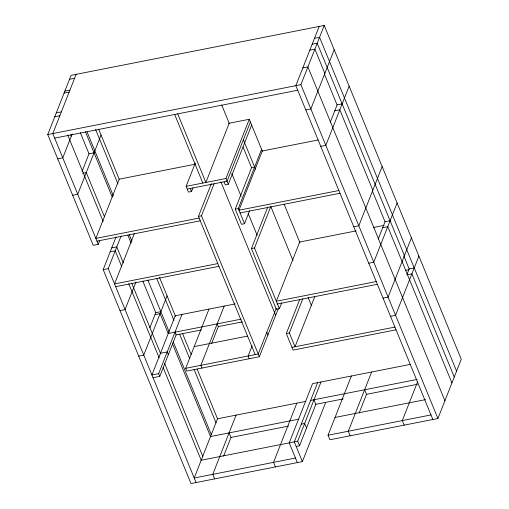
<?xml version="1.0" encoding="UTF-8"?>
<svg xmlns="http://www.w3.org/2000/svg" width="509" height="509" viewBox="0 0 509 509"><rect width="100%" height="100%" fill="white"/><g stroke="black" fill="none" stroke-linecap="round" stroke-linejoin="round"><path stroke-width="0.76" d="M99.681 240.776L98.282 244.333L93.217 245.325L47.751 134.561L71.075 75.338L324.22 25.45L461.249 359.265L437.925 418.487L329.915 439.776L328.044 435.22L351.375 375.998M76.14 74.339L52.809 133.568L98.282 244.333M72.195 133.931L62.779 157.841L57.714 158.84M82.083 171.348L88.992 153.801L80.32 132.677M101.056 135.031L77.724 194.26L72.666 195.259M325.715 402.377L302.391 461.599L191.002 483.55L103.181 269.605L116.058 236.92M196.067 482.551L108.245 268.606L121.123 235.928M134.408 233.485L114.538 283.933L217.82 263.579M135.922 282.011L125.061 309.574L120.003 310.573M192.956 187.878L191.524 191.511L188.483 192.109L186.116 186.345L195.335 162.95M149.831 327.796L155.792 312.66L142.832 281.095M167.079 295.869L143.748 355.097L138.683 356.096M255.194 354.62L198.446 216.389L211.343 183.66M208.989 309.097L185.658 368.319L186.784 371.055L259.348 356.752L201.488 215.791L214.092 183.787M224.03 181.828L225.277 184.862L228.312 184.264L225.945 178.5L249.276 119.271L228.592 123.35M250.396 122.001L227.065 181.229L187.236 189.074M228.312 184.264L251.643 125.036M153.031 377.703L159.781 376.374L158.662 373.644L181.987 314.416M159.781 376.374L176.108 334.916L174.988 332.186M249.664 210.624L244.505 223.712L241.47 224.31L235.241 209.142L251.567 167.684L243.111 147.082M244.505 223.712L238.276 208.537L261.607 149.315M319.162 26.449L295.831 85.671L432.86 419.486M437.925 418.487L300.895 84.672L324.22 25.45M224.176 306.106L200.851 365.328L201.971 368.058M211.674 343.416L218.304 326.6L217.178 323.87M281.681 302.868L279.384 308.683L276.349 309.281L251.433 248.589L267.766 207.131M279.384 308.683L254.475 247.991L270.801 206.533L293.012 260.646M334.19 49.729L310.859 108.951L305.794 109.95M330.265 122.205L337.073 104.911L324.519 74.32M349.136 86.142L325.811 145.37L320.746 146.363M252.095 345.885L248.106 356.014L249.225 358.75M276.241 308.301L258.228 354.022L185.658 368.319M236.093 415.115L212.762 474.343L214.633 478.893M259.348 356.752L278.2 308.899M223.61 456.102L230.965 437.435L229.095 432.885M396.047 329.813L293.101 350.097L286.312 333.56L299.782 299.375M314.708 296.785L295.016 346.769L289.354 332.962L302.817 298.777M382.151 166.564L358.82 225.786L353.755 226.785M296.849 403.147L273.518 462.369L275.388 466.918M317.622 382.647L294.291 441.876L302.391 461.599M296.162 446.425L299.534 445.763L297.67 441.208L320.994 381.985M378.225 239.039L385.033 221.746L372.48 191.155M299.534 445.763L315.866 404.305L313.996 399.75M397.096 202.976L373.765 262.205L368.707 263.198M411.425 237.875L388.093 297.103L383.029 298.102M403.79 255.817L409.166 268.93L406.837 274.847L411.896 273.855L454.251 377.029M371.627 372.009L348.296 431.231L350.167 435.78M418.894 256.084L395.569 315.306L390.505 316.305M359.144 412.99L366.493 394.329L364.629 389.773M417.501 382.004L402.301 420.587L404.171 425.142M69.523 79.289L74.588 78.291M314.492 38.29L319.557 37.297L456.586 371.112M64.859 91.13L69.918 90.131M64.077 93.102L69.141 92.11M312.163 44.213L317.222 43.22L404.426 255.645M309.828 50.136L314.893 49.138L324.857 73.417M56.302 112.845L61.366 111.846M54.749 116.796L59.807 115.797M302.83 67.907L307.894 66.908L444.923 400.723M47.751 134.561L300.895 84.672M54.679 138.117L297.701 90.227M88.992 153.801L94.057 152.802M337.073 104.911L342.137 103.912M334.744 110.828L339.808 109.836L372.817 190.251M82.662 173.257L86.282 172.545L104.453 216.809M195.284 164.191L119.182 179.187L95.851 238.416L199.134 218.056M318.055 139.994L262.294 150.982L238.963 210.211L338.873 190.519M251.567 167.684L254.608 167.086M186.116 186.345L225.945 178.5M198.446 216.389L201.488 215.791M235.241 209.142L238.276 208.537M96.971 241.145L200.253 220.791M240.083 212.94L339.993 193.248M111.738 247.889L116.803 246.89L123.407 262.988M110.179 251.84L115.244 250.842L121.848 266.932M103.181 269.605L108.245 268.606M385.033 221.746L390.098 220.747M251.433 248.589L254.475 247.991M356.198 230.882L299.661 242.023L276.336 301.252L376.24 281.56M373.237 227.523L384.079 225.392M382.704 227.663L387.763 226.67L451.922 382.953M115.658 286.662L218.94 266.309M155.792 312.66L160.857 311.667M155.016 314.638L160.081 313.639L168.199 333.414M409.166 268.93L414.231 267.931M235.024 303.968L175.236 315.752L151.911 374.974L158.662 373.644M405.781 270.317L408.899 269.7M277.456 303.981L377.36 284.289M168.237 333.516L241.196 319.137M176.108 334.916L201.57 329.902M218.304 326.6L242.316 321.873M160.462 353.259L167.213 351.929L168.333 354.658M194.215 346.604L247.361 336.131M286.312 333.56L289.354 332.962M291.981 347.367L394.927 327.083M410.203 364.406L312.558 383.646L289.227 442.875L297.326 462.598M305.928 401.353L217.528 418.773L194.203 478.002L295.455 458.043M310.624 400.418L417.087 379.434M315.866 404.305L343.13 398.929M366.493 394.329L417.412 384.289M210.529 436.544L298.929 419.123M230.965 437.435L288.603 426.078M301.29 424.105L304.668 423.443L306.533 427.993M335.043 417.456L425.581 399.61M201.201 460.231L297.67 441.208M328.044 435.22L430.989 414.937M249.276 119.271L262.498 151.485M284.105 204.122L300.011 242.876M243.397 139.771L255.499 169.249M308.066 297.32L311.349 305.311M221.701 104.988L229.19 123.229L205.865 182.457L177.711 113.87M231.76 173.48L241.113 196.27M248.055 213.182L257.109 235.241M220.836 181.688L275.681 315.294M266.786 332.307L267.906 335.037M174.67 114.468L202.824 183.055M190.277 188.476L191.524 191.511M98.663 129.21L119.227 179.302M159.546 277.52L175.497 316.382M182.413 333.23L191.136 354.474M197.148 369.12L217.591 418.932M95.616 129.515L117.967 183.972M156.785 278.531L173.944 320.333M179.652 334.248L189.577 358.419M194.088 369.407L216.039 422.884M87.058 131.888L113.303 195.819M129.261 234.687L131.958 241.272M147.896 280.096L169.274 332.173M173.187 341.698L211.375 434.724M85.385 131.678L112.228 197.066M127.88 235.196L131.182 243.245M172.405 343.67L210.592 436.703M70.726 134.656L71.33 136.126M131.812 283.468L160.723 353.889M164.63 363.413L202.817 456.439M67.665 134.923L103.193 221.485M128.758 283.761L159.164 357.84M163.077 367.364L201.265 460.39"/></g></svg>
